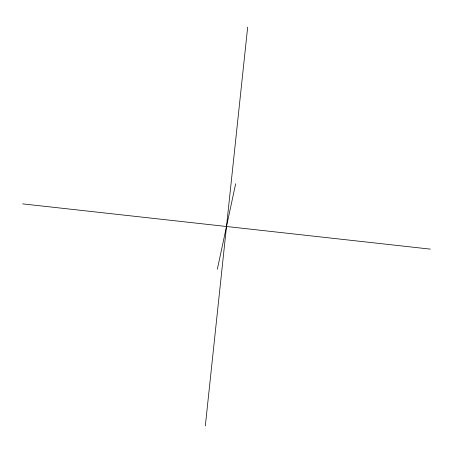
<?xml version="1.0" encoding="UTF-8"?>
<svg xmlns="http://www.w3.org/2000/svg" width="453" height="453" viewBox="0 0 453 453"><rect width="100%" height="100%" fill="white"/><g stroke="black" fill="none" stroke-linecap="round" stroke-linejoin="round"><path stroke-width="0.68" d="M205.328 425.871L247.672 27.129M217.338 269.235L235.662 183.765M22.65 203.873L430.35 249.127"/></g></svg>
